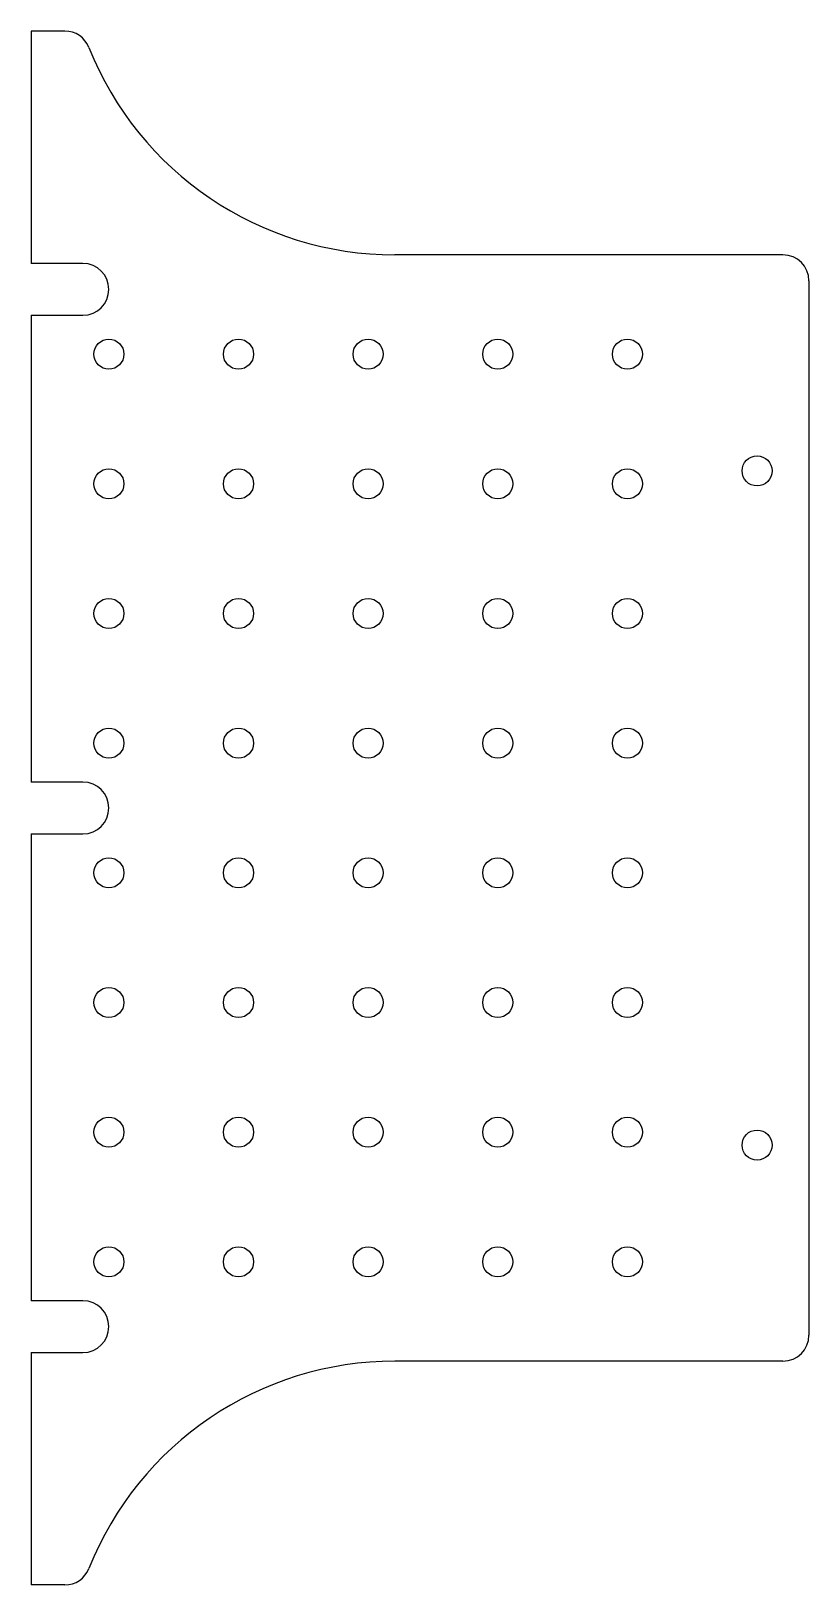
# Model space of a CAD drawing. Extents: x 120 to 270, y -150 to 150.
import ezdxf

# ---------------------------------------------------------------- set-up
doc = ezdxf.new("R2010")
doc.units = 0
doc.layers.add('VISIBLE', color=7, linetype='CONTINUOUS')

msp = doc.modelspace()

# ---------------------------------------------------------------- linework, layer by layer
at = {"layer": 'VISIBLE'}
for p, q in [((126.51, 149.8), (120, 149.8)), ((120, 149.8), (120, 105)), ((130, 105), (120, 105)), ((265, 106.65), (190.15, 106.65)), ((270, 101.65), (270, -101.65)), ((120, 95), (130, 95)), ((120, 95), (120, 5)), ((130, 5), (120, 5)), ((120, -5), (130, -5)), ((120, -5), (120, -95)), ((130, -95), (120, -95)), ((120, -105), (130, -105)), ((120, -105), (120, -149.8)), ((265, -106.65), (190.15, -106.65)), ((126.51, -149.8), (120, -149.8))]:
    msp.add_line(p, q, dxfattribs=at)
for centre in [(135, 87.5), (160, 87.5), (185, 87.5), (210, 87.5), (235, 87.5), (260, 65), (135, 62.5), (160, 62.5), (185, 62.5), (210, 62.5), (235, 62.5), (135, 37.5), (160, 37.5), (185, 37.5), (210, 37.5), (235, 37.5), (135, 12.5), (160, 12.5), (185, 12.5), (210, 12.5), (235, 12.5), (135, -12.5), (160, -12.5), (185, -12.5), (210, -12.5), (235, -12.5), (135, -37.5), (160, -37.5), (185, -37.5), (210, -37.5), (235, -37.5), (135, -62.5), (160, -62.5), (185, -62.5), (210, -62.5), (235, -62.5), (260, -65), (135, -87.5), (160, -87.5), (185, -87.5), (210, -87.5), (235, -87.5)]:
    msp.add_circle(centre, 2.9, dxfattribs=at)
for centre, radius, start, end in [((126.51, 144.8), 5, 21.7224, 90), ((190.15, 170.15), 63.5, 201.7224, 270), ((130, 100), 5, 270, 90), ((265, 101.65), 5, 0, 90), ((130, 0), 5, 270, 90), ((130, -100), 5, 270, 90), ((265, -101.65), 5, 270, 0), ((190.15, -170.15), 63.5, 90, 158.2776), ((126.51, -144.8), 5, 270, 338.2776)]:
    msp.add_arc(centre, radius, start, end, dxfattribs=at)

doc.saveas('drawing.dxf')
